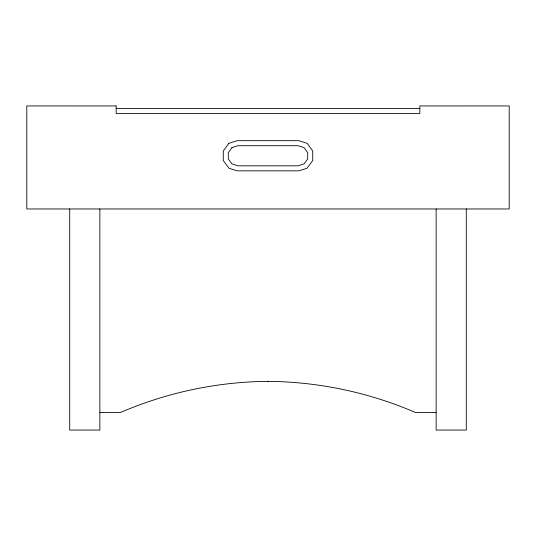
<?xml version="1.0" encoding="UTF-8"?>
<svg xmlns="http://www.w3.org/2000/svg" width="536" height="536" viewBox="0 0 536 536"><rect width="100%" height="100%" fill="white"/><g stroke="black" fill="none" stroke-linecap="round" stroke-linejoin="round"><path stroke-width="0.8" d="M268.194 381.351L267.806 381.351M116.151 108.453L419.849 108.46M99.857 412.465L120.573 412.465A380.908 380.908 0 0 1 268 381.357A380.908 380.908 0 0 1 415.42 412.479L436.143 412.465M466.293 208.953L466.293 430.053L436.143 430.053L436.143 208.96M99.857 208.96L99.857 430.06L69.707 430.053L69.707 208.953M228.839 143.353L223.264 151.025L223.264 160.499L228.839 168.163L237.053 170.837L298.947 170.837L307.161 168.163L312.736 160.499L312.736 151.025L307.161 143.353L298.947 140.687L237.053 140.687L228.839 143.353M231.941 147.628L228.289 152.653L228.289 158.864L231.941 163.889L237.85 165.812L298.15 165.812L304.059 163.889L307.711 158.864L307.711 152.653L304.059 147.628L298.15 145.712L237.85 145.712L231.941 147.628M116.151 105.947L26.8 105.94L26.8 208.96L509.2 208.96L509.2 105.94L419.849 105.947L419.849 113.485L116.151 113.485L116.151 105.94"/></g></svg>
